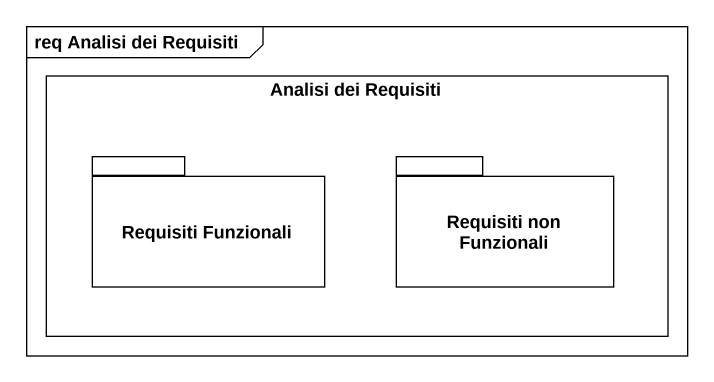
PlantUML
@startuml
mainframe req Analisi dei Requisiti
rectangle "Analisi dei Requisiti" as Analisi_dei_Requisiti {
  package "Requisiti Funzionali" as Requisiti_Funzionali {
  }
  package "Requisiti non Funzionali" as Requisiti_non_Funzionali {
  }
}
@enduml
